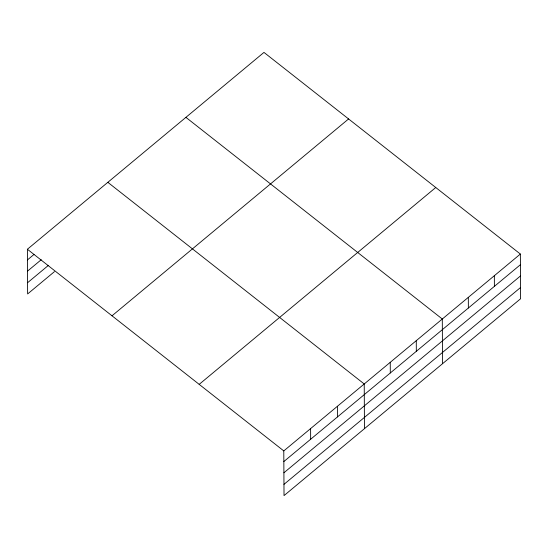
<?xml version="1.0" encoding="UTF-8"?>
<svg xmlns="http://www.w3.org/2000/svg" width="548" height="548" viewBox="0 0 548 548"><rect width="100%" height="100%" fill="white"/><g stroke="black" fill="none" stroke-linecap="round" stroke-linejoin="round"><path stroke-width="0.82" d="M54.444 271.637L27.633 293.947L27.4 249.251L263.978 52.403L520.367 254.053L520.6 298.749L284.022 495.598L283.789 450.908L520.367 254.053M27.455 259.903L33.997 254.457M27.516 271.137L41.251 259.711M27.578 282.713L48.505 265.301M112.011 315.799L348.583 118.95M199.184 384.36L435.756 187.512M283.843 461.553L520.422 264.698M283.905 472.787L520.484 275.939M283.967 484.364L520.538 287.515M185.909 117.361L442.298 319.018L442.531 363.708M107.833 182.326L364.228 383.977L364.461 428.666M27.4 249.251L283.789 450.908M494.344 275.706L494.399 286.357M468.321 297.359L468.376 308.01M416.275 340.671L416.329 351.316M390.251 362.324L390.306 372.969M337.41 406.287L337.472 416.932M310.6 428.598L310.654 439.243"/></g></svg>
